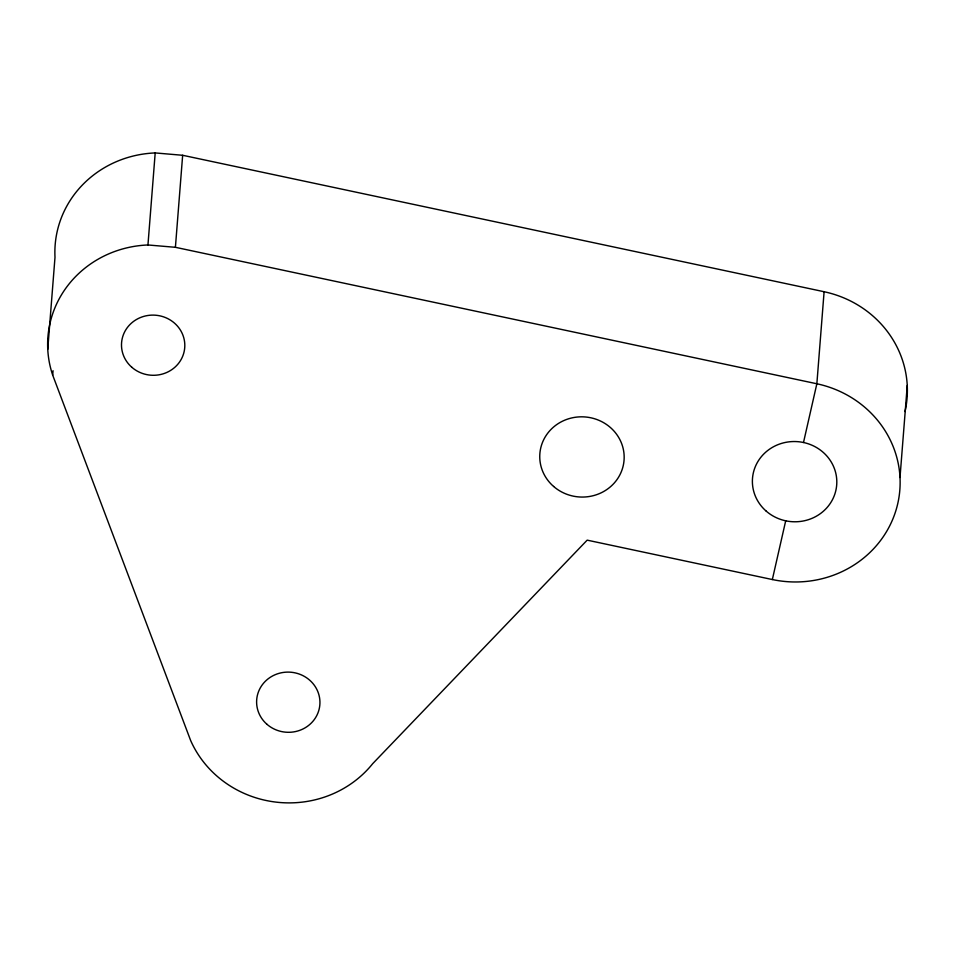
<?xml version="1.0" encoding="UTF-8"?>
<svg xmlns="http://www.w3.org/2000/svg" width="955" height="955" viewBox="0 0 955 955"><rect width="100%" height="100%" fill="white"/><g stroke="black" fill="none" stroke-linecap="round" stroke-linejoin="round"><path stroke-width="1.43" d="M47.75 349.339L54.996 257.301A105.563 100.287 4.5 0 1 155.199 152.931L182.656 155.283L824.105 291.729A105.563 100.287 4.5 0 1 905.006 411.557M824.105 291.729L816.859 383.767A105.563 100.287 4.5 0 1 897.76 503.595A105.563 100.287 4.5 0 1 772.344 579.542L587.17 540.148L372.701 763.666A105.969 100.669 4.5 0 1 190.654 740.543L52.692 375.136L53.038 370.683M52.692 375.136A105.563 100.287 4.5 0 1 147.953 244.969L155.199 152.931M803.501 442.499L816.859 383.767L175.41 247.309L182.656 155.283M900.004 477.512L907.25 385.474M772.344 579.542L785.702 520.809M147.953 244.969L175.41 247.309M131.897 367.341A31.67 30.083 4.5 0 0 184.1 351.786A31.67 30.083 4.5 0 0 143.465 316.475A31.67 30.083 4.5 0 0 131.897 367.341M553.625 486.465A42.223 40.11 4.5 0 0 623.221 465.718A42.223 40.11 4.5 0 0 569.037 418.648A42.223 40.11 4.5 0 0 553.625 486.465M766.256 511.176A42.223 40.11 4.5 0 0 835.864 490.428A42.223 40.11 4.5 0 0 781.679 443.359A42.223 40.11 4.5 0 0 766.256 511.176M266.743 724.105A31.67 30.083 4.5 0 0 319.149 709.135A31.67 30.083 4.5 0 0 278.944 673.371A31.67 30.083 4.5 0 0 266.743 724.105"/></g></svg>
